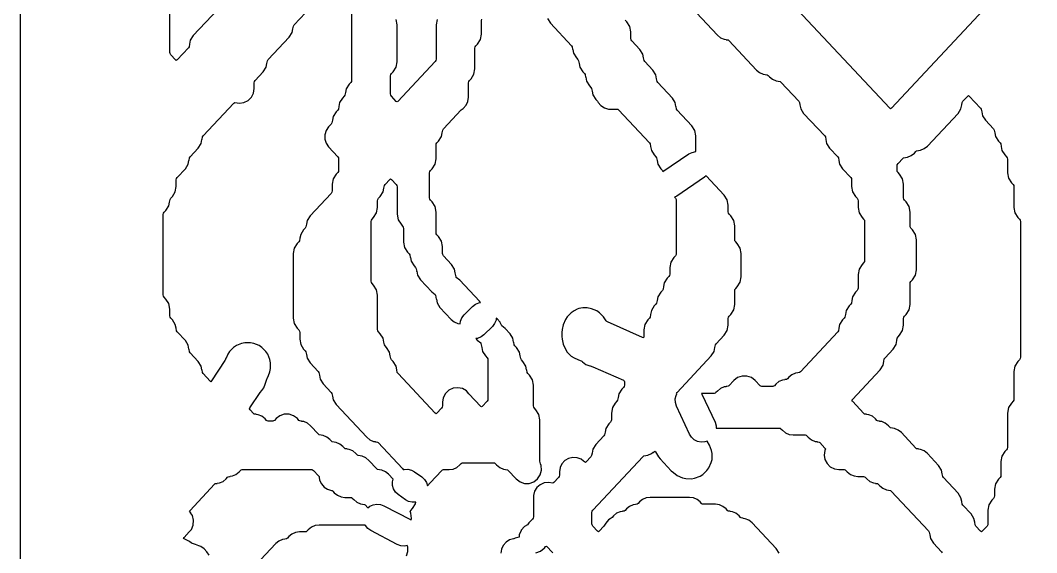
# Model space of a CAD drawing. Header units: millimetres. Extents: x 0 to 63, y 0 to 126.
# Drawn here: x 0 to 34.74, y 64.07 to 82.25 of the extents above; entities that cross this region are included whole.
import ezdxf

# ---------------------------------------------------------------- set-up
doc = ezdxf.new("R2010")
doc.units = ezdxf.units.MM
doc.layers.add('CUT', color=1, linetype='Continuous')

msp = doc.modelspace()

# ---------------------------------------------------------------- linework, layer by layer
at = {"layer": 'CUT'}
for points in [[(21.134, 3), (42.134, 3), (42.134, 0), (50.134, 0), (50.134, 3), (63.2679, 3), (63.2679, 123), (50.134, 123), (50.134, 126), (42.134, 126), (42.134, 123), (21.134, 123), (21.134, 126), (13.134, 126), (13.134, 123), (0, 123), (0, 3), (13.134, 3), (13.134, 0), (21.134, 0)], [(30.056, 76.9963), (30.0016, 77.0544), (29.9776, 77.0921), (29.9693, 77.136), (29.9693, 77.2784), (29.9776, 77.3223), (30.0016, 77.36), (30.1679, 77.5375), (30.1932, 77.558), (30.2592, 77.567), (30.2586, 77.5709), (30.3312, 77.5808), (30.4558, 77.6348), (30.5614, 77.7204), (30.6118, 77.7743), (30.6371, 77.7947), (30.7031, 77.8038), (30.7026, 77.8077), (30.7751, 77.8176), (30.8997, 77.8716), (31.0053, 77.9572), (32.0537, 79.0756), (32.1538, 79.2337), (32.1785, 79.3634), (32.18, 79.3631), (32.1972, 79.4534), (32.2212, 79.4911), (32.3828, 79.6636), (32.4108, 79.685), (32.4389, 79.6636), (32.8225, 79.2543), (32.8464, 79.2166), (32.8636, 79.1263), (32.8651, 79.1266), (32.8898, 78.9969), (32.99, 78.8388), (33.2664, 78.544), (33.2903, 78.5062), (33.3075, 78.4159), (33.309, 78.4162), (33.3337, 78.2866), (33.4339, 78.1285), (33.4883, 78.0704), (33.5123, 78.0326), (33.5295, 77.9424), (33.531, 77.9426), (33.5557, 77.813), (33.6558, 77.6549), (33.7103, 77.5968), (33.7342, 77.5591), (33.7426, 77.5152), (33.7426, 77.0497), (33.7776, 76.8659), (33.8778, 76.7078), (33.9323, 76.6497), (33.9562, 76.6119), (33.9646, 76.568), (33.9646, 75.8658), (33.9996, 75.6819), (34.0998, 75.5238), (34.1542, 75.4657), (34.1781, 75.428), (34.1865, 75.3841), (34.1865, 70.7428), (34.1781, 70.6989), (34.1542, 70.6611), (34.0998, 70.603), (33.9996, 70.4449), (33.9646, 70.2611), (33.9646, 69.322), (33.9562, 69.2781), (33.9323, 69.2404), (33.8778, 69.1823), (33.7776, 69.0242), (33.7426, 68.8403), (33.7426, 67.6645), (33.7342, 67.6206), (33.7103, 67.5829), (33.6558, 67.5248), (33.5557, 67.3667), (33.5206, 67.1828), (33.5206, 66.7174), (33.5123, 66.6735), (33.4883, 66.6357), (33.4339, 66.5776), (33.3337, 66.4196), (33.2987, 66.2357), (33.2987, 66.007), (33.2903, 65.9631), (33.2664, 65.9254), (33.2119, 65.8673), (33.1117, 65.7092), (33.0767, 65.5253), (33.0767, 65.0599), (33.0683, 65.016), (33.0444, 64.9782), (32.8828, 64.8058), (32.8548, 64.7843), (32.8267, 64.8058), (32.6651, 64.9782), (32.6412, 65.016), (32.624, 65.1063), (32.6225, 65.106), (32.5978, 65.2356), (32.4976, 65.3937), (32.2212, 65.6886), (32.1972, 65.7264), (32.18, 65.8166), (32.1785, 65.8163), (32.1538, 65.946), (32.0537, 66.1041), (31.5553, 66.6357), (31.5314, 66.6735), (31.5142, 66.7638), (31.5127, 66.7635), (31.488, 66.8931), (31.3878, 67.0512), (31.0053, 67.4593), (30.8997, 67.5449), (30.7751, 67.5989), (30.7026, 67.6088), (30.7031, 67.6127), (30.6371, 67.6218), (30.6118, 67.6422), (30.1174, 68.1696), (30.0119, 68.2552), (29.8872, 68.3092), (29.8147, 68.3192), (29.8152, 68.3231), (29.7492, 68.3321), (29.724, 68.3526), (29.6735, 68.4064), (29.568, 68.492), (29.4433, 68.546), (29.3708, 68.556), (29.3713, 68.5598), (29.3053, 68.5689), (29.2801, 68.5894), (29.2296, 68.6432), (29.1241, 68.7288), (28.9994, 68.7828), (28.9269, 68.7928), (28.9274, 68.7966), (28.8614, 68.8057), (28.8361, 68.8262), (28.4414, 69.2473), (28.4224, 69.2748), (28.4414, 69.3024), (29.3901, 70.3145), (29.4903, 70.4726), (29.515, 70.6023), (29.5165, 70.602), (29.5337, 70.6923), (29.5576, 70.73), (29.8341, 71.0249), (29.9342, 71.183), (29.9589, 71.3126), (29.9604, 71.3123), (29.9776, 71.4026), (30.0016, 71.4404), (30.056, 71.4985), (30.1562, 71.6566), (30.1912, 71.8404), (30.1912, 72.0691), (30.1996, 72.113), (30.2235, 72.1507), (30.278, 72.2088), (30.3782, 72.3669), (30.4132, 72.5508), (30.4132, 73.253), (30.4216, 73.2969), (30.4455, 73.3347), (30.4999, 73.3928), (30.6001, 73.5508), (30.6352, 73.7347), (30.6352, 74.76), (30.6001, 74.9439), (30.4999, 75.102), (30.4455, 75.1601), (30.4216, 75.1978), (30.4132, 75.2417), (30.4132, 75.7072), (30.3782, 75.891), (30.278, 76.0491), (30.2235, 76.1072), (30.1996, 76.145), (30.1912, 76.1889), (30.1912, 76.6543), (30.1562, 76.8382)]]:
    msp.add_lwpolyline(points, close=True, dxfattribs=at)
for points in [[(7.6252, 83.5608), (5.9109, 81.732), (5.8107, 81.5739), (5.786, 81.4442), (5.7845, 81.4445), (5.7673, 81.3543), (5.7434, 81.3165), (5.3598, 80.9073), (5.3318, 80.8858), (5.3037, 80.9073), (5.1421, 81.0797), (5.1182, 81.1175), (5.1098, 81.1614), (5.1098, 82.7245)], [(11.3247, 83.198), (11.3247, 80.2142), (11.3163, 80.1703), (11.2924, 80.1326), (11.2379, 80.0745), (11.1377, 79.9164), (11.113, 79.7867), (11.1115, 79.787), (11.0943, 79.6968), (11.0704, 79.659), (11.016, 79.6009), (10.9158, 79.4428), (10.8911, 79.3132), (10.8896, 79.3135), (10.8724, 79.2232), (10.8485, 79.1854), (10.794, 79.1273), (10.6938, 78.9692), (10.6691, 78.8396), (10.6676, 78.8399), (10.6504, 78.7496), (10.6265, 78.7119), (10.5354, 78.6147), (10.4504, 78.491), (10.4059, 78.3478), (10.4059, 78.1977), (10.4504, 78.0544), (10.5354, 77.9308), (10.8485, 77.5968), (10.8724, 77.5591), (10.8807, 77.5152), (10.8807, 77.136), (10.8724, 77.0921), (10.8485, 77.0544), (10.794, 76.9963), (10.6938, 76.8382), (10.6588, 76.6543), (10.6588, 76.4256), (10.6504, 76.3817), (10.6265, 76.344), (9.9062, 75.5755), (9.806, 75.4174), (9.7813, 75.2878), (9.7798, 75.2881), (9.7626, 75.1978), (9.7387, 75.1601), (9.6842, 75.102), (9.584, 74.9439), (9.5593, 74.8142), (9.5578, 74.8145), (9.5406, 74.7242), (9.5167, 74.6865), (9.4622, 74.6284), (9.3621, 74.4703), (9.327, 74.2864), (9.327, 72.0772), (9.3621, 71.8933), (9.4622, 71.7353), (9.5167, 71.6771), (9.5406, 71.6394), (9.549, 71.5955), (9.549, 71.3668), (9.584, 71.183), (9.6842, 71.0249), (9.7387, 70.9668), (9.7626, 70.929), (9.7798, 70.8388), (9.7813, 70.8391), (9.806, 70.7094), (9.9062, 70.5513), (10.1826, 70.2564), (10.2065, 70.2187), (10.2237, 70.1284), (10.2252, 70.1287), (10.2499, 69.9991), (10.3501, 69.841), (10.6265, 69.5461), (10.6504, 69.5083), (10.6676, 69.418), (10.6691, 69.4183), (10.6938, 69.2887), (10.794, 69.1306), (11.8424, 68.0122), (11.9479, 67.9266), (12.0726, 67.8726), (12.1451, 67.8626), (12.1446, 67.8588), (12.2106, 67.8497), (12.2358, 67.8292), (13.0681, 66.9414), (13.0899, 66.907), (13.1206, 66.9163), (13.2458, 66.9204), (13.3678, 66.8918), (13.4783, 66.8327), (13.7228, 66.6573), (13.8142, 66.5716), (13.8803, 66.4652), (13.915, 66.3507), (13.9162, 66.3514), (14.0038, 66.45), (14.4088, 66.8821), (14.434, 66.9026), (14.4662, 66.907), (14.6594, 66.907), (14.794, 66.9254), (14.9187, 66.9794), (15.0242, 67.065), (15.0746, 67.1189), (15.0999, 67.1393), (15.1321, 67.1438), (16.1737, 67.1438), (16.2059, 67.1393), (16.2311, 67.1189), (16.2816, 67.065), (16.3871, 66.9794), (16.5118, 66.9254), (16.5843, 66.9155), (16.5838, 66.9116), (16.6498, 66.9026), (16.675, 66.8821), (16.9508, 66.5879), (17.0804, 66.4886), (17.2352, 66.4364), (17.3985, 66.4368), (17.553, 66.4899), (17.6822, 66.5899), (17.7722, 66.7262), (17.8135, 66.8842), (17.8016, 67.0471), (17.7785, 67.1016), (17.7615, 67.191), (17.7615, 68.6036), (17.7265, 68.7874), (17.6263, 68.9455), (17.5718, 69.0036), (17.5479, 69.0414), (17.5395, 69.0853), (17.5395, 69.7875), (17.5045, 69.9713), (17.4043, 70.1294), (17.3499, 70.1875), (17.3259, 70.2253), (17.3087, 70.3156), (17.3072, 70.3153), (17.2825, 70.4449), (17.1824, 70.603), (17.1279, 70.6611), (17.104, 70.6989), (17.0868, 70.7891), (17.0853, 70.7889), (17.0606, 70.9185), (16.9604, 71.0766), (16.9059, 71.1347), (16.882, 71.1724), (16.8648, 71.2627), (16.8633, 71.2624), (16.8386, 71.3921), (16.7384, 71.5502), (16.5746, 71.725), (16.4558, 71.8159), (16.4061, 71.9332), (16.3993, 71.9441), (16.3019, 72.0565), (16.2686, 72.0772), (16.2604, 72.016), (16.2122, 71.9003), (16.1356, 71.8011), (15.8471, 71.5141), (15.7475, 71.4381), (15.6316, 71.3904), (15.5749, 71.3831), (15.6066, 71.3369), (15.619, 71.3237), (15.7378, 71.2327), (15.7468, 71.2113), (15.7727, 71.0756), (15.7742, 71.0758), (15.7989, 70.9462), (15.8991, 70.7881), (15.9535, 70.73), (15.9775, 70.6923), (15.9858, 70.6484), (15.9858, 69.322), (15.9775, 69.2781), (15.9535, 69.2404), (15.7919, 69.068), (15.7639, 69.0465), (15.7358, 69.068), (15.3355, 69.495), (15.248, 69.5936), (15.1091, 69.6737), (14.9519, 69.7057), (14.7928, 69.6862), (14.6479, 69.6174), (14.5323, 69.5063), (14.4578, 69.3643), (14.4321, 69.2061), (14.4321, 69.0853), (14.4237, 69.0414), (14.3998, 69.0036), (14.2382, 68.8312), (14.2101, 68.8097), (14.1821, 68.8312), (12.9107, 70.1875), (12.8867, 70.2253), (12.8695, 70.3156), (12.8681, 70.3153), (12.8434, 70.4449), (12.7432, 70.603), (12.6887, 70.6611), (12.6648, 70.6989), (12.6476, 70.7891), (12.6461, 70.7889), (12.6214, 70.9185), (12.5212, 71.0766), (12.4668, 71.1347), (12.4428, 71.1724), (12.4256, 71.2627), (12.4241, 71.2624), (12.3994, 71.3921), (12.2993, 71.5502), (12.2448, 71.6083), (12.2209, 71.646), (12.2125, 71.6899), (12.2125, 72.8657), (12.1775, 73.0496), (12.0773, 73.2077), (12.0228, 73.2658), (11.9989, 73.3035), (11.9905, 73.3474), (11.9905, 75.3841), (11.9989, 75.428), (12.0228, 75.4657), (12.0773, 75.5238), (12.1775, 75.6819), (12.2125, 75.8658), (12.2125, 76.0944), (12.2209, 76.1383), (12.2448, 76.1761), (12.2993, 76.2342), (12.3994, 76.3923), (12.4241, 76.5219), (12.4256, 76.5216), (12.4428, 76.6119), (12.4668, 76.6497), (12.6284, 76.8221), (12.6564, 76.8436), (12.6844, 76.8221), (12.8461, 76.6497), (12.87, 76.6119), (12.8784, 76.568), (12.8784, 75.629), (12.9134, 75.4451), (13.0136, 75.287), (13.0681, 75.2289), (13.092, 75.1912), (13.1003, 75.1473), (13.1003, 74.6818), (13.1354, 74.498), (13.2356, 74.3399), (13.29, 74.2818), (13.3139, 74.244), (13.3311, 74.1538), (13.3326, 74.1541), (13.3573, 74.0244), (13.4575, 73.8663), (13.512, 73.8082), (13.5359, 73.7705), (13.5531, 73.6802), (13.5546, 73.6805), (13.5793, 73.5508), (13.6795, 73.3928), (14.0653, 72.9812), (14.184, 72.8902), (14.1931, 72.8688), (14.219, 72.7331), (14.2205, 72.7333), (14.2452, 72.6037), (14.3454, 72.4456), (14.7279, 72.0375), (14.8334, 71.952), (14.9581, 71.898), (15.0306, 71.888), (15.0301, 71.8841), (15.0324, 71.8838), (15.0453, 71.9798), (15.0935, 72.0955), (15.1701, 72.1947), (15.4586, 72.4817), (15.5582, 72.5577), (15.6741, 72.6054), (15.7308, 72.6127), (15.6991, 72.6589), (15.0209, 73.3825), (14.9021, 73.4734), (14.893, 73.4949), (14.8672, 73.6306), (14.8657, 73.6303), (14.841, 73.7599), (14.7408, 73.918), (14.4644, 74.2129), (14.4405, 74.2507), (14.4321, 74.2946), (14.4321, 74.5232), (14.3971, 74.7071), (14.2969, 74.8652), (14.2424, 74.9233), (14.2185, 74.961), (14.2101, 75.0049), (14.2101, 75.7072), (14.1751, 75.891), (14.0749, 76.0491), (14.0205, 76.1072), (13.9965, 76.145), (13.9882, 76.1889), (13.9882, 77.0416), (13.9965, 77.0855), (14.0205, 77.1232), (14.0749, 77.1813), (14.1751, 77.3394), (14.2101, 77.5233), (14.2101, 77.9887), (14.2185, 78.0326), (14.2424, 78.0704), (14.2969, 78.1285), (14.3971, 78.2866), (14.4218, 78.4162), (14.4233, 78.4159), (14.4405, 78.5062), (14.4644, 78.544), (15.0746, 79.195), (15.1349, 79.2438), (15.2346, 79.3528), (15.2981, 79.4861), (15.3199, 79.6322), (15.3199, 80.1198), (15.3283, 80.1637), (15.3522, 80.2015), (15.4067, 80.2596), (15.5069, 80.4177), (15.5419, 80.6015), (15.5419, 81.3037), (15.5503, 81.3476), (15.5742, 81.3854), (15.6287, 81.4435), (15.7288, 81.6016), (15.7639, 81.7854), (15.7639, 82.2509), (15.7722, 82.2948)], [(6.4595, 63.9808), (6.3802, 64.0995), (6.2856, 64.205), (6.1653, 64.2796), (6.1061, 64.3056), (6.104, 64.3009), (5.9843, 64.3505), (5.949, 64.3575), (5.8548, 64.3979), (5.7805, 64.4503), (5.6952, 64.4986), (5.6049, 64.5387), (5.5773, 64.5566), (5.5957, 64.5839), (5.7757, 64.7759), (5.7731, 64.7783), (5.8484, 64.8633), (5.9115, 65.0141), (5.9227, 65.1773), (5.8806, 65.3353), (5.8201, 65.4258), (5.8229, 65.4277), (5.7825, 65.4863), (5.8015, 65.5138), (6.6402, 66.4085), (6.6654, 66.429), (6.7314, 66.438), (6.7309, 66.4419), (6.8034, 66.4519), (6.9281, 66.5059), (7.0336, 66.5915), (7.0841, 66.6453), (7.1093, 66.6658), (7.1754, 66.6748), (7.1748, 66.6787), (7.2474, 66.6886), (7.372, 66.7427), (7.4775, 66.8282), (7.528, 66.8821), (7.5533, 66.9026), (7.5855, 66.907), (9.9588, 66.907), (9.991, 66.9026), (10.0162, 66.8821), (10.1891, 66.6977), (10.2097, 66.6677), (10.2147, 66.6516), (10.2296, 66.5482), (10.2893, 66.4183), (10.3833, 66.3106), (10.5039, 66.2338), (10.6413, 66.1943), (10.6569, 66.1922), (10.6821, 66.1717), (10.7326, 66.1179), (10.8381, 66.0323), (10.9628, 65.9783), (11.0974, 65.9598), (11.2905, 65.9598), (11.3228, 65.9554), (11.348, 65.9349), (11.3985, 65.8811), (11.504, 65.7955), (11.6287, 65.7415), (11.7012, 65.7316), (11.7007, 65.7277), (11.7667, 65.7186), (11.7919, 65.6981), (11.8834, 65.6005), (11.9501, 65.6558), (12.064, 65.7081), (12.1875, 65.7292), (12.3122, 65.7175), (12.4297, 65.674), (13.3328, 65.1971), (13.359, 65.1785), (13.3735, 65.2424), (13.3507, 65.4166), (13.3288, 65.4858), (13.3481, 65.5138), (13.4091, 65.5788), (13.5092, 65.7369), (13.52, 65.7936), (13.3957, 65.7896), (13.2737, 65.8182), (13.1632, 65.8773), (12.9187, 66.0527), (12.8273, 66.1384), (12.7612, 66.2448), (12.7249, 66.3648), (12.7208, 66.49), (12.7417, 66.5792), (12.5826, 66.7489), (12.4771, 66.8345), (12.3524, 66.8885), (12.2799, 66.8985), (12.2804, 66.9023), (12.2144, 66.9114), (12.1892, 66.9319), (11.9167, 67.2225), (11.8112, 67.3081), (11.6866, 67.3621), (11.614, 67.372), (11.6146, 67.3759), (11.5485, 67.385), (11.5233, 67.4054), (11.4728, 67.4593), (11.3673, 67.5449), (11.2426, 67.5989), (11.1701, 67.6088), (11.1706, 67.6127), (11.1046, 67.6218), (11.0794, 67.6422), (11.0289, 67.6961), (10.9234, 67.7817), (10.7987, 67.8357), (10.7262, 67.8456), (10.7267, 67.8495), (10.6607, 67.8585), (10.6355, 67.879), (10.585, 67.9329), (10.4795, 68.0184), (10.3548, 68.0725), (10.2823, 68.0824), (10.2828, 68.0863), (10.2168, 68.0953), (10.1915, 68.1158), (9.9191, 68.4064), (9.8136, 68.492), (9.6889, 68.546), (9.6164, 68.556), (9.6169, 68.5598), (9.5509, 68.5689), (9.5257, 68.5894), (9.4699, 68.6489), (9.3407, 68.748), (9.1865, 68.8003), (9.0237, 68.8003), (8.8695, 68.748), (8.7403, 68.6489), (8.6845, 68.5894), (8.6592, 68.5689), (8.627, 68.5645), (8.4733, 68.5645), (8.4411, 68.5689), (8.4159, 68.5894), (8.3654, 68.6432), (8.2599, 68.7288), (8.1352, 68.7828), (8.0627, 68.7928), (8.0632, 68.7966), (7.9972, 68.8057), (7.9719, 68.8262), (7.8553, 68.9506), (7.8346, 68.9817), (7.8496, 69.0159), (8.1953, 69.5441), (8.2498, 69.6039), (8.3215, 69.7054), (8.3659, 69.8215), (8.3761, 69.8629), (8.4309, 69.9988), (8.4357, 70.0167), (8.485, 70.1216), (8.4796, 70.1242), (8.5318, 70.2502), (8.5539, 70.3612), (8.5539, 70.5563), (8.5318, 70.6674), (8.4572, 70.8476), (8.3943, 70.9418), (8.2563, 71.0797), (8.1622, 71.1426), (7.9819, 71.2173), (7.8709, 71.2394), (7.6758, 71.2394), (7.5647, 71.2173), (7.3845, 71.1426), (7.2903, 71.0797), (7.1524, 70.9418), (7.0895, 70.8476), (7.0346, 70.7151), (7.03, 70.7167), (7.006, 70.6493), (6.9918, 70.6287), (6.5388, 69.9348), (6.5176, 69.9111), (6.4924, 69.9309), (6.2519, 70.1875), (6.228, 70.2253), (6.2108, 70.3156), (6.2093, 70.3153), (6.1846, 70.4449), (6.0844, 70.603), (5.808, 70.8979), (5.784, 70.9357), (5.7668, 71.0259), (5.7653, 71.0256), (5.7406, 71.1553), (5.6405, 71.3134), (5.364, 71.6083), (5.3401, 71.646), (5.3229, 71.7363), (5.3214, 71.736), (5.2967, 71.8656), (5.1965, 72.0237), (5.1421, 72.0818), (5.1182, 72.1196), (5.1098, 72.1635), (5.1098, 72.3921), (5.0748, 72.576), (4.9746, 72.7341), (4.9201, 72.7922), (4.8962, 72.8299), (4.8878, 72.8738), (4.8878, 75.6209), (4.8962, 75.6648), (4.9201, 75.7025), (4.9746, 75.7606), (5.0748, 75.9187), (5.0995, 76.0484), (5.101, 76.0481), (5.1182, 76.1383), (5.1421, 76.1761), (5.1965, 76.2342), (5.2967, 76.3923), (5.3318, 76.5761), (5.3318, 76.8048), (5.3401, 76.8487), (5.364, 76.8865), (5.6405, 77.1813), (5.7406, 77.3394), (5.7653, 77.4691), (5.7668, 77.4688), (5.784, 77.5591), (5.808, 77.5968), (6.0844, 77.8917), (6.1846, 78.0498), (6.2093, 78.1794), (6.2108, 78.1791), (6.228, 78.2694), (6.2519, 78.3072), (7.3014, 79.4268), (7.3306, 79.4492), (7.3346, 79.4478), (7.4899, 79.4214), (7.6457, 79.4445), (7.7865, 79.5149), (7.8985, 79.6257), (7.9705, 79.7658), (7.9953, 79.9213), (7.9953, 80.1198), (8.0036, 80.1637), (8.0276, 80.2015), (8.304, 80.4963), (8.4042, 80.6544), (8.4289, 80.7841), (8.4304, 80.7838), (8.4476, 80.8741), (8.4715, 80.9118), (9.1918, 81.6803), (9.292, 81.8384), (9.3167, 81.968), (9.3182, 81.9677), (9.3354, 82.058), (9.3593, 82.0958), (9.7476, 82.51)], [(23.1119, 82.51), (23.8282, 81.7458), (23.9337, 81.6602), (24.0584, 81.6062), (24.1309, 81.5963), (24.1304, 81.5924), (24.1964, 81.5833), (24.2217, 81.5628), (25.1662, 80.5552), (25.2717, 80.4696), (25.3964, 80.4156), (25.5271, 80.3977), (25.5581, 80.3739), (25.6039, 80.3251), (25.7094, 80.2395), (25.8341, 80.1855), (25.9066, 80.1755), (25.9061, 80.1717), (25.9721, 80.1626), (25.9973, 80.1421), (26.6076, 79.4911), (26.6315, 79.4534), (26.6487, 79.3631), (26.6502, 79.3634), (26.6749, 79.2337), (26.7751, 79.0756), (27.4954, 78.3072), (27.5194, 78.2694), (27.5366, 78.1791), (27.5381, 78.1794), (27.5628, 78.0498), (27.6629, 77.8917), (27.9394, 77.5968), (27.9633, 77.5591), (27.9805, 77.4688), (27.982, 77.4691), (28.0067, 77.3394), (28.1069, 77.1813), (28.3833, 76.8865), (28.4072, 76.8487), (28.4156, 76.8048), (28.4156, 76.5761), (28.4506, 76.3923), (28.5508, 76.2342), (28.6052, 76.1761), (28.6292, 76.1383), (28.6375, 76.0944), (28.6375, 75.8658), (28.6725, 75.6819), (28.7727, 75.5238), (28.8272, 75.4657), (28.8511, 75.428), (28.8595, 75.3841), (28.8595, 74.0578), (28.8511, 74.0139), (28.8272, 73.9761), (28.7727, 73.918), (28.6725, 73.7599), (28.6375, 73.5761), (28.6375, 73.1106), (28.6292, 73.0667), (28.6052, 73.029), (28.5508, 72.9709), (28.4506, 72.8128), (28.4259, 72.6831), (28.4244, 72.6834), (28.4072, 72.5932), (28.3833, 72.5554), (28.3288, 72.4973), (28.2286, 72.3392), (28.2039, 72.2096), (28.2024, 72.2099), (28.1852, 72.1196), (28.1613, 72.0818), (28.1069, 72.0237), (28.0067, 71.8656), (27.982, 71.736), (27.9805, 71.7363), (27.9633, 71.646), (27.9394, 71.6083), (26.6632, 70.2469), (26.638, 70.2264), (26.572, 70.2174), (26.5725, 70.2135), (26.5, 70.2035), (26.3753, 70.1495), (26.2698, 70.0639), (26.2193, 70.0101), (26.194, 69.9896), (26.128, 69.9806), (26.1286, 69.9767), (26.056, 69.9667), (25.9314, 69.9127), (25.8258, 69.8271), (25.7754, 69.7733), (25.7501, 69.7528), (25.7179, 69.7484), (25.3422, 69.7484), (25.31, 69.7528), (25.2848, 69.7733), (25.118, 69.9512), (24.9888, 70.0503), (24.8346, 70.1026), (24.6718, 70.1026), (24.5176, 70.0503), (24.3884, 69.9512), (24.2217, 69.7733), (24.1964, 69.7528), (24.1304, 69.7438), (24.1309, 69.7399), (24.0584, 69.73), (23.9337, 69.6759), (23.8282, 69.5904), (23.7777, 69.5365), (23.7525, 69.516), (23.7203, 69.5116), (23.3052, 69.5116), (23.283, 69.5086), (23.2994, 69.4829), (23.7471, 68.5269), (23.785, 68.4074), (23.7886, 68.3277), (25.9399, 68.3277), (25.9721, 68.3233), (25.9973, 68.3028), (26.0478, 68.249), (26.1533, 68.1634), (26.278, 68.1094), (26.4126, 68.0909), (26.8277, 68.0909), (26.8599, 68.0865), (26.8852, 68.066), (26.9356, 68.0122), (27.0412, 67.9266), (27.1658, 67.8726), (27.2384, 67.8626), (27.2378, 67.8588), (27.3038, 67.8497), (27.3291, 67.8292), (27.5019, 67.6449), (27.5215, 67.6164), (27.5025, 67.5553), (27.48, 67.4016), (27.5058, 67.2484), (27.5774, 67.1105), (27.6879, 67.0012), (27.8265, 66.9311), (27.98, 66.907), (28.1595, 66.907), (28.1917, 66.9026), (28.2169, 66.8821), (28.2674, 66.8282), (28.3729, 66.7427), (28.4976, 66.6886), (28.6322, 66.6702), (28.8254, 66.6702), (28.8576, 66.6658), (28.8828, 66.6453), (28.9333, 66.5915), (29.0388, 66.5059), (29.1635, 66.4519), (29.236, 66.4419), (29.2355, 66.438), (29.3015, 66.429), (29.3267, 66.4085), (29.3772, 66.3547), (29.4827, 66.2691), (29.6074, 66.2151), (29.6799, 66.2051), (29.6794, 66.2013), (29.7454, 66.1922), (29.7707, 66.1717), (31.0468, 64.8103), (31.0707, 64.7726), (31.0879, 64.6823), (31.0894, 64.6826), (31.1141, 64.553), (31.2143, 64.3949), (31.4907, 64.1), (31.5146, 64.0622)], [(32.9286, 82.6136), (29.7753, 79.2498), (29.7473, 79.2283), (29.7193, 79.2498), (26.5661, 82.6136)], [(14.2452, 82.2842), (14.2101, 82.1004), (14.2101, 80.9246), (14.2018, 80.8807), (14.1779, 80.8429), (12.9064, 79.4866), (12.8784, 79.4651), (12.8504, 79.4866), (12.6887, 79.659), (12.6648, 79.6968), (12.6564, 79.7407), (12.6564, 80.3566), (12.6648, 80.4005), (12.6887, 80.4382), (12.7432, 80.4963), (12.8434, 80.6544), (12.8784, 80.8383), (12.8784, 82.1004), (12.8434, 82.2842)], [(18.0185, 82.3119), (18.1187, 82.1539), (18.839, 81.3854), (18.8629, 81.3476), (18.8801, 81.2574), (18.8816, 81.2577), (18.9063, 81.128), (19.0065, 80.9699), (19.061, 80.9118), (19.0849, 80.8741), (19.1021, 80.7838), (19.1036, 80.7841), (19.1283, 80.6544), (19.2285, 80.4963), (19.2829, 80.4382), (19.3069, 80.4005), (19.3241, 80.3102), (19.3255, 80.3105), (19.3502, 80.1809), (19.4504, 80.0228), (19.5049, 79.9647), (19.5288, 79.9269), (19.546, 79.8367), (19.5475, 79.8369), (19.5722, 79.7073), (19.6724, 79.5492), (19.7268, 79.4911), (19.7538, 79.4486), (19.8463, 79.3404), (19.9655, 79.2627), (20.1018, 79.2217), (20.2031, 79.2211), (20.2031, 79.2199), (20.3909, 79.2199), (20.4231, 79.2155), (20.4484, 79.195), (21.5025, 78.0704), (21.5264, 78.0326), (21.5436, 77.9424), (21.5451, 77.9426), (21.5698, 77.813), (21.67, 77.6549), (21.7245, 77.5968), (21.7484, 77.5591), (21.7656, 77.4688), (21.7671, 77.4691), (21.7918, 77.3394), (21.892, 77.1813), (21.9464, 77.1232), (21.9661, 77.0922), (22.8527, 77.6892), (22.9649, 77.7451), (23.0877, 77.77), (23.0885, 77.7699), (23.0885, 78.3118), (23.0535, 78.4957), (22.9533, 78.6538), (22.4549, 79.1854), (22.431, 79.2232), (22.4138, 79.3135), (22.4123, 79.3132), (22.3876, 79.4428), (22.2874, 79.6009), (21.7891, 80.1326), (21.7651, 80.1703), (21.7479, 80.2606), (21.7464, 80.2603), (21.7217, 80.39), (21.6216, 80.548), (21.3451, 80.8429), (21.3212, 80.8807), (21.304, 80.971), (21.3025, 80.9707), (21.2778, 81.1003), (21.1776, 81.2584), (20.9012, 81.5533), (20.8773, 81.591), (20.8689, 81.6349), (20.8689, 81.8636), (20.8339, 82.0475), (20.7337, 82.2056), (20.6793, 82.2637)], [(25.939, 64.0517), (25.8388, 64.2098), (25.0124, 65.0914), (24.9068, 65.177), (24.7822, 65.231), (24.7096, 65.241), (24.7102, 65.2448), (24.6442, 65.2539), (24.6189, 65.2744), (24.5684, 65.3282), (24.4629, 65.4138), (24.3383, 65.4678), (24.2657, 65.4777), (24.2663, 65.4816), (24.2002, 65.4907), (24.175, 65.5112), (24.1245, 65.565), (24.019, 65.6506), (23.8943, 65.7046), (23.7597, 65.723), (23.3446, 65.723), (23.3124, 65.7275), (23.2872, 65.7479), (23.2367, 65.8018), (23.1312, 65.8874), (23.0065, 65.9414), (22.8719, 65.9598), (21.5295, 65.9598), (21.3949, 65.9414), (21.2702, 65.8874), (21.1647, 65.8018), (21.1142, 65.7479), (21.089, 65.7275), (21.023, 65.7184), (21.0235, 65.7145), (20.951, 65.7046), (20.8263, 65.6506), (20.7208, 65.565), (20.6703, 65.5112), (20.6451, 65.4907), (20.579, 65.4816), (20.5796, 65.4777), (20.507, 65.4678), (20.3824, 65.4138), (20.2769, 65.3282), (20.2264, 65.2744), (20.1653, 65.2248), (20.109, 65.1896), (20.0116, 65.0773), (19.9488, 64.9782), (19.7872, 64.8058), (19.7591, 64.7843), (19.7311, 64.8058), (19.5695, 64.9782), (19.5455, 65.016), (19.5372, 65.0599), (19.5372, 65.4391), (19.5455, 65.483), (19.5695, 65.5207), (21.2895, 67.3557), (21.3148, 67.3761), (21.3808, 67.3852), (21.3803, 67.3891), (21.4528, 67.399), (21.5774, 67.453), (21.6319, 67.4972), (21.6339, 67.4947), (21.6893, 67.5382), (21.7103, 67.5138), (21.813, 67.3488), (21.8727, 67.2711), (22.2492, 66.8694), (22.3229, 66.8048), (22.4558, 66.7096), (22.6336, 66.6292), (22.7439, 66.6035), (22.9388, 66.5972), (23.0506, 66.6157), (23.2331, 66.6845), (23.3292, 66.7443), (23.4716, 66.8778), (23.5375, 66.9698), (23.6179, 67.1476), (23.6436, 67.2578), (23.6499, 67.4528), (23.6314, 67.5645), (23.5626, 67.7471), (23.4814, 67.8777), (23.3965, 67.8507), (23.2713, 67.8451), (23.149, 67.872), (23.0377, 67.9297), (22.9452, 68.0142), (22.8777, 68.1197), (22.43, 69.0757), (22.3921, 69.1952), (22.3865, 69.3204), (22.4134, 69.4427), (22.4407, 69.4954), (22.4295, 69.5116), (22.4485, 69.5392), (23.6192, 70.7881), (23.7194, 70.9462), (23.7441, 71.0758), (23.7456, 71.0756), (23.7628, 71.1658), (23.7867, 71.2036), (24.0631, 71.4985), (24.1633, 71.6566), (24.1983, 71.8404), (24.1983, 72.0691), (24.2067, 72.113), (24.2306, 72.1507), (24.2851, 72.2088), (24.3853, 72.3669), (24.4203, 72.5508), (24.4203, 73.0162), (24.4287, 73.0601), (24.4526, 73.0979), (24.507, 73.156), (24.6072, 73.3141), (24.6422, 73.4979), (24.6422, 74.2864), (24.6072, 74.4703), (24.507, 74.6284), (24.4526, 74.6865), (24.4287, 74.7242), (24.4203, 74.7681), (24.4203, 75.2336), (24.3853, 75.4174), (24.2851, 75.5755), (24.2306, 75.6336), (24.2067, 75.6714), (24.1983, 75.7153), (24.1983, 75.9439), (24.1633, 76.1278), (24.0631, 76.2859), (23.4464, 76.9438), (23.3889, 76.893), (22.4365, 76.2516), (22.3568, 76.2119), (22.3904, 76.1761), (22.4143, 76.1383), (22.4226, 76.0944), (22.4226, 74.2946), (22.4143, 74.2507), (22.3904, 74.2129), (22.3359, 74.1548), (22.2357, 73.9967), (22.2007, 73.8129), (22.2007, 73.5842), (22.1923, 73.5403), (22.1684, 73.5026), (22.1139, 73.4445), (22.0138, 73.2864), (21.9891, 73.1567), (21.9876, 73.157), (21.9704, 73.0667), (21.9464, 73.029), (21.892, 72.9709), (21.7918, 72.8128), (21.7671, 72.6831), (21.7656, 72.6834), (21.7484, 72.5932), (21.7245, 72.5554), (21.67, 72.4973), (21.5698, 72.3392), (21.5451, 72.2096), (21.5436, 72.2099), (21.5264, 72.1196), (21.5025, 72.0818), (21.4481, 72.0237), (21.3479, 71.8656), (21.3129, 71.6818), (21.3129, 71.4531), (21.3045, 71.4092), (21.3039, 71.4084), (21.2729, 71.4168), (20.0752, 71.9514), (20.0462, 71.9696), (20.0235, 71.995), (19.9362, 72.1257), (19.7982, 72.2636), (19.7041, 72.3266), (19.5238, 72.4012), (19.373, 72.4312), (19.2326, 72.439), (19.0955, 72.4073), (19.033, 72.3832), (18.9352, 72.3325), (18.8322, 72.2636), (18.6943, 72.1257), (18.6314, 72.0315), (18.5567, 71.8513), (18.5248, 71.691), (18.5152, 71.5935), (18.5152, 71.4552), (18.5248, 71.3576), (18.5567, 71.1973), (18.6314, 71.0171), (18.6943, 70.9229), (18.8322, 70.785), (18.9264, 70.7221), (19.053, 70.6696), (19.0529, 70.6693), (19.1894, 70.6106), (19.2163, 70.5836), (19.3312, 70.4975), (19.4659, 70.4476), (19.4822, 70.4466), (19.5751, 70.4224), (20.6141, 69.9587), (20.6422, 69.9409), (20.647, 69.908), (20.647, 69.7956), (20.6386, 69.7517), (20.6147, 69.714), (20.5602, 69.6559), (20.46, 69.4978), (20.4353, 69.3681), (20.4338, 69.3684), (20.4166, 69.2781), (20.3927, 69.2404), (20.3383, 69.1823), (20.2381, 69.0242), (20.2031, 68.8403), (20.2031, 68.6117), (20.1947, 68.5678), (20.1708, 68.53), (20.1163, 68.4719), (20.0161, 68.3138), (19.9914, 68.1842), (19.9899, 68.1845), (19.9727, 68.0942), (19.9488, 68.0565), (19.6724, 67.7616), (19.5722, 67.6035), (19.5475, 67.4738), (19.546, 67.4741), (19.5288, 67.3839), (19.5049, 67.3461), (19.3432, 67.1737), (19.3152, 67.1522), (19.2547, 67.1986), (19.2544, 67.1982), (19.1754, 67.2605), (19.0368, 67.3143), (18.8884, 67.3249), (18.7435, 67.2914), (18.6149, 67.2167), (18.5139, 67.1075), (18.4495, 66.9735), (18.4274, 66.8264), (18.4274, 66.7174), (18.419, 66.6735), (18.3951, 66.6357), (18.2334, 66.4633), (18.2042, 66.4409), (18.1984, 66.4428), (18.0523, 66.4691), (17.9049, 66.4514), (17.7692, 66.3911), (17.6572, 66.2937), (17.5787, 66.1676), (17.5407, 66.0241), (17.5433, 65.9598), (17.5395, 65.9598), (17.5395, 65.2967), (17.5312, 65.2528), (17.5073, 65.215), (17.3868, 65.0866), (17.342, 65.0192), (17.237, 64.9623), (17.1238, 64.8369), (17.1192, 64.8296), (17.0555, 64.6793), (17.0495, 64.5968), (16.9113, 64.5605), (16.8724, 64.5436), (16.8618, 64.5422), (16.7244, 64.5027), (16.6038, 64.426), (16.5098, 64.3182), (16.4502, 64.1883), (16.4297, 64.0468)], [(13.1978, 63.9656), (13.2423, 64.1089), (13.2423, 64.259), (13.2265, 64.3099), (13.1268, 64.2929), (13.0021, 64.3046), (12.8846, 64.3481), (11.9815, 64.825), (11.8792, 64.8975), (11.7993, 64.994), (11.7907, 65.0127), (10.2095, 65.0127), (10.0749, 64.9942), (9.9503, 64.9402), (9.8448, 64.8546), (9.7943, 64.8008), (9.769, 64.7803), (9.7368, 64.7759), (9.5437, 64.7759), (9.4091, 64.7574), (9.2844, 64.7034), (9.1789, 64.6178), (9.1284, 64.564), (9.1032, 64.5435), (9.0371, 64.5345), (9.0377, 64.5306), (8.9651, 64.5207), (8.8405, 64.4666), (8.735, 64.3811), (7.6866, 63.2626)], [(17.6219, 64.0685), (17.7767, 64.1207), (17.9064, 64.2201), (17.9142, 64.2284), (17.9515, 64.2844), (17.9822, 64.2949), (18.0115, 64.2724), (18.1731, 64.1), (18.1971, 64.0622)]]:
    msp.add_lwpolyline(points, dxfattribs=at)

doc.saveas('drawing.dxf')
